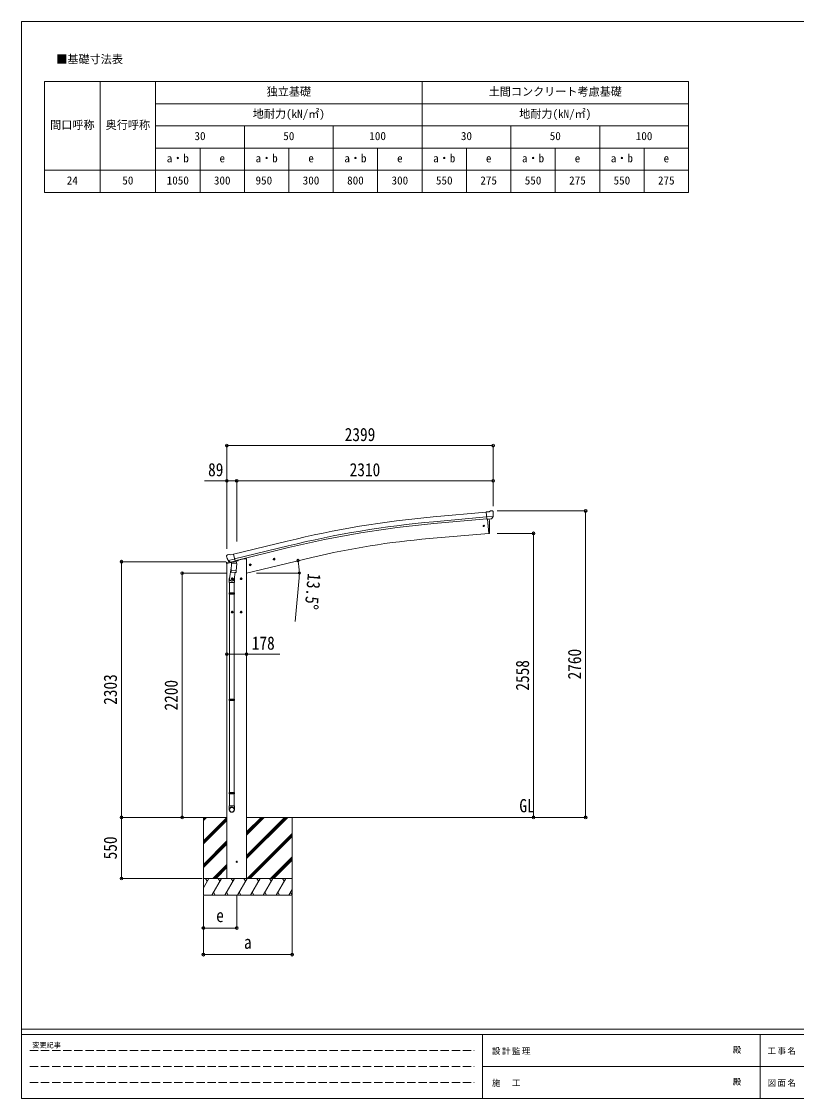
# Model space of a CAD drawing. Units: millimetres at full size, sheet at 1:25, with parts at other scales. Extents: x -6988 to 7066, y -4877 to 4823.
# Drawn here: x -6988 to -8, y -4877 to 4823 of the extents above; entities that cross this region are included whole.
import ezdxf
from ezdxf.enums import TextEntityAlignment as Align

# ---------------------------------------------------------------- set-up
doc = ezdxf.new("R2010")
doc.units = ezdxf.units.MM
doc.header["$LTSCALE"] = 25
doc.header["$PDMODE"] = 32
doc.header["$PDSIZE"] = 25
doc.linetypes.add('DASHED3', pattern=[4, 3, -1])
for name, color, linetype, lineweight in [('0-0_0', 7, 'Continuous', 9), ('0-1_本体', 4, 'Continuous', 9), ('0-2_部品', 7, 'Continuous', 9), ('0-A_寸法', 6, 'Continuous', 9), ('1-0_FRAME', 7, 'Continuous', 18), ('F-0_240', 7, 'Continuous', 9)]:
    doc.layers.add(name, color=color, linetype=linetype, lineweight=lineweight)
doc.styles.add('ＭＳ ゴシック', font='')
doc.styles.get('ＭＳ ゴシック').set_extended_font_data('MS Gothic')

msp = doc.modelspace()

# ---------------------------------------------------------------- linework, layer by layer
at = {"layer": '0-0_0', "color": 6}
for p, q in [((-1906.97, -2345.47), (-1906.97, 414.53)), ((-2375.98, 212.53), (-2375.98, -2345.47))]:
    msp.add_line(p, q, dxfattribs=at)
at = {"layer": '0-0_0'}
for p, q in [((-5735.76, -2345.52), (-5138.87, -2345.52)), ((-5349.87, -2372.85), (-5322.49, -2345.47)), ((-5349.87, -2358.71), (-5336.63, -2345.47)), ((-5349.87, -2345.52), (-5349.87, -3045.47)), ((-5349.87, -2556.7), (-5138.87, -2345.7)), ((-5349.87, -2570.84), (-5138.87, -2359.85)), ((-5349.87, -2584.98), (-5138.87, -2373.99)), ((-4960.87, -2716.48), (-4589.85, -2345.47)), ((-4960.87, -2688.2), (-4618.14, -2345.47)), ((-4960.87, -2702.34), (-4604, -2345.47)), ((-4960.87, -2504.35), (-4801.99, -2345.47)), ((-4960.87, -2490.21), (-4816.13, -2345.47)), ((-4960.87, -2476.07), (-4830.27, -2345.47)), ((-4960.87, -2345.52), (-2374.42, -2345.52)), ((-4549.87, -2345.47), (-4549.87, -3045.47)), ((-4956.01, -2895.47), (-4549.87, -2489.33)), ((-4941.87, -2895.47), (-4549.87, -2503.48)), ((-4927.72, -2895.47), (-4549.87, -2517.62)), ((-5349.87, -2768.83), (-5138.87, -2557.83)), ((-5349.87, -2782.97), (-5138.87, -2571.98)), ((-5349.87, -2797.12), (-5138.87, -2586.12)), ((-4743.88, -2895.47), (-4549.87, -2701.47)), ((-4729.73, -2895.47), (-4549.87, -2715.61)), ((-5264.38, -2895.47), (-5138.87, -2769.96)), ((-5250.23, -2895.47), (-5138.87, -2784.11)), ((-5236.09, -2895.47), (-5138.87, -2798.25)), ((-4715.59, -2895.47), (-4549.87, -2729.75)), ((-4549.87, -2895.47), (-5349.87, -2895.47)), ((-5349.87, -2979.3), (-5301.47, -2895.47)), ((-5316.47, -2921.45), (-5331.47, -2895.47)), ((-5272.6, -3045.47), (-5186, -2895.47)), ((-5201, -2921.46), (-5216, -2895.47)), ((-5157.13, -3045.47), (-5070.53, -2895.47)), ((-4960.87, -2895.47), (-5138.87, -2895.47)), ((-5085.53, -2921.45), (-5100.53, -2895.47)), ((-5041.66, -3045.47), (-4955.06, -2895.47)), ((-4970.06, -2921.45), (-4985.06, -2895.47)), ((-4926.19, -3045.47), (-4839.59, -2895.47)), ((-4854.59, -2921.45), (-4869.59, -2895.47)), ((-4810.72, -3045.47), (-4724.12, -2895.47)), ((-4754.12, -2895.47), (-4739.12, -2921.45)), ((-4695.25, -3045.47), (-4608.65, -2895.47)), ((-4623.65, -2921.45), (-4638.65, -2895.47)), ((-4579.78, -3045.47), (-4549.87, -2993.66)), ((-5349.87, -3045.47), (-4549.87, -3045.47)), ((-5257.6, -3019.49), (-5242.6, -3045.47)), ((-5142.13, -3019.49), (-5127.13, -3045.47)), ((-5026.66, -3019.49), (-5011.66, -3045.47)), ((-4911.19, -3019.49), (-4896.19, -3045.47)), ((-4795.72, -3019.49), (-4780.72, -3045.47)), ((-4680.25, -3019.49), (-4665.25, -3045.47)), ((-4564.78, -3019.49), (-4549.87, -3045.32))]:
    msp.add_line(p, q, dxfattribs=at)
msp.add_circle((-5049.87, -2745.47), 5, dxfattribs=at)
at = {"layer": '0-1_本体'}
for p, q in [((-3279.85, 361.08), (-2802.54, 404.4)), ((-3275.94, 318.04), (-2798.83, 361.35)), ((-3274.43, 301.33), (-2797.16, 344.64)), ((-2789.85, 341.47), (-2778.6, 212.86)), ((-2778.6, 212.86), (-3316.54, 165.79)), ((-5079.4, 24.68), (-4596.55, 142.25)), ((-4586.32, 100.26), (-5069.34, -17.24)), ((-5065.39, -33.67), (-4582.35, 83.95)), ((-5138.87, -2895.47), (-5138.87, -58.92)), ((-5036.88, -27.96), (-4984.87, -15.47)), ((-4960.87, -15.47), (-4984.87, -15.47)), ((-4372.77, -4.28), (-4960.87, -145.47)), ((-4960.87, -15.47), (-4960.87, -2895.47))]:
    msp.add_line(p, q, dxfattribs=at)
at = {"layer": '0-1_本体', "color": 6}
msp.add_line((-4960.87, -875.65), (-5138.87, -875.65), dxfattribs=at)
at = {"layer": '0-1_本体'}
for centre, radius, start, end in [((-2465.84, -8607.49), 9005.44, 95.18612, 103.68612), ((-2465.84, -8607.49), 8962.23, 95.18612, 103.68612), ((-2465.84, -8607.49), 8945.44, 95.18612, 103.68612), ((-2670.27, -7212.61), 7406.65, 95.00571, 103.2889)]:
    msp.add_arc(centre, radius, start, end, dxfattribs=at)
at = {"layer": '0-2_部品'}
for p, q in [((-2775.91, 407.83), (-2802.48, 405.51)), ((-2796.82, 340.85), (-2802.48, 405.51)), ((-2775.91, 407.83), (-2764.2, 414.6)), ((-2749.29, 416.18), (-2762.96, 414.99)), ((-2740.16, 410.43), (-2745.64, 415.03)), ((-2739.09, 408.39), (-2738.98, 407.05)), ((-2739.62, 365.54), (-2798.53, 360.39)), ((-2786.86, 341.72), (-2796.82, 340.85)), ((-2778.8, 215.14), (-2789.85, 341.47)), ((-2753.26, 344.66), (-2760.96, 343.98)), ((-2750.87, 346.06), (-2739.93, 364.99)), ((-2778.56, 212.37), (-2778.8, 215.14)), ((-2775.95, 212.76), (-2778.56, 212.37)), ((-5140.69, 8.07), (-5140.42, 6.92)), ((-5136.47, 16.65), (-5140.33, 10.35)), ((-5133.38, 18.9), (-5120.19, 22.06)), ((-5105.64, 19.39), (-5118.9, 22.08)), ((-5105.64, 19.39), (-5079.7, 25.61)), ((-5141.43, -59.53), (-5099.73, -49.52)), ((-5141.43, -52.64), (-5141.43, -59.53)), ((-5113.74, -43.63), (-5139.13, -49.72)), ((-5126.64, -32.23), (-5069.13, -18.43)), ((-5109.79, -47.14), (-5126.16, -32.65)), ((-5098.28, -96.31), (-5114.19, -192.48)), ((-5107.08, -47.71), (-5099.56, -45.91)), ((-5106.33, -47.25), (-5104.8, -46.88)), ((-5104.8, -46.88), (-5068.09, -38.07)), ((-5102.96, -47.11), (-5103.01, -47.85)), ((-5102.25, -48.89), (-5076.44, -55.33)), ((-5095.34, -54.24), (-5100.01, -121.08)), ((-5049.65, -57.43), (-5095.34, -54.24)), ((-5093.56, -51.06), (-5093.79, -54.35)), ((-5074.04, -39.9), (-5075.06, -54.5)), ((-5068.09, -38.07), (-5066.56, -37.7)), ((-5065.01, -35.6), (-5064.06, -35.67)), ((-5064.06, -35.67), (-5050.75, -50.98)), ((-5060.12, -40.01), (-5040.71, -35.35)), ((-5054.32, -124.27), (-5049.65, -57.43)), ((-5050.75, -50.98), (-5051.19, -57.33)), ((-5036.88, -26.72), (-5036.88, -30.49)), ((-4937.3, -73.07), (-4917.85, -68.4)), ((-4932.74, -65.29), (-4934.87, -72.49)), ((-4925.44, -63.54), (-4932.74, -65.29)), ((-4925.24, -80.46), (-4929.91, -61.01)), ((-4920.27, -68.98), (-4925.44, -63.54)), ((-4922.41, -76.18), (-4920.27, -68.98)), ((-4723.36, -21.71), (-4703.91, -17.04)), ((-4718.8, -13.93), (-4720.94, -21.13)), ((-4711.51, -12.18), (-4718.8, -13.93)), ((-4711.3, -29.1), (-4715.97, -9.65)), ((-4706.34, -17.62), (-4711.51, -12.18)), ((-4708.47, -24.82), (-4706.34, -17.62)), ((-5100.87, -133.54), (-5100, -121.08)), ((-5100.47, -134.9), (-5100.48, -134.9)), ((-5054.32, -124.27), (-5100.01, -121.08)), ((-5099.03, -135.68), (-5057.33, -138.6)), ((-5089.87, -188.21), (-5096.37, -191.96)), ((-5096.37, -191.96), (-5096.37, -199.47)), ((-5089.87, -205.71), (-5089.87, -185.71)), ((-5083.37, -191.96), (-5089.87, -188.21)), ((-5062.76, -138.22), (-5073.49, -201.8)), ((-5054.33, -124.27), (-5055.22, -136.97)), ((-5009.87, -188.21), (-5016.37, -191.96)), ((-5016.37, -191.96), (-5016.37, -199.47)), ((-5009.87, -205.71), (-5009.87, -185.71)), ((-5003.37, -191.96), (-5009.87, -188.21)), ((-5116.34, -229.64), (-5116.34, -195.29)), ((-5070.34, -229.64), (-5116.34, -229.64)), ((-5114.34, -229.64), (-5114.34, -323.64)), ((-5079.87, -195.71), (-5099.87, -195.71)), ((-5096.37, -199.47), (-5089.87, -203.22)), ((-5072.34, -229.64), (-5072.34, -323.64)), ((-5070.34, -194.99), (-5070.34, -229.64)), ((-4999.87, -195.71), (-5019.87, -195.71)), ((-5016.37, -199.47), (-5009.87, -203.22)), ((-5116.34, -325.64), (-5115.34, -323.64)), ((-5070.34, -325.64), (-5116.34, -325.64)), ((-5070.34, -333.64), (-5116.34, -333.64)), ((-5071.34, -323.64), (-5115.34, -323.64)), ((-5071.34, -335.64), (-5115.34, -335.64)), ((-5114.34, -335.64), (-5114.34, -1279.83)), ((-5072.34, -335.64), (-5072.34, -1279.83)), ((-5070.34, -325.64), (-5071.34, -323.64)), ((-5070.34, -333.64), (-5071.34, -335.64)), ((-5070.34, -325.64), (-5070.34, -333.64)), ((-5079.87, -495.71), (-5099.87, -495.71)), ((-5089.87, -488.21), (-5096.37, -491.96)), ((-5096.37, -491.96), (-5096.37, -499.47)), ((-5096.37, -499.47), (-5089.87, -503.22)), ((-5089.87, -505.71), (-5089.87, -485.71)), ((-5083.37, -491.96), (-5089.87, -488.21)), ((-4999.87, -495.71), (-5019.87, -495.71)), ((-5009.87, -488.21), (-5016.37, -491.96)), ((-5016.37, -491.96), (-5016.37, -499.47)), ((-5016.37, -499.47), (-5009.87, -503.22)), ((-5009.87, -505.71), (-5009.87, -485.71)), ((-5003.37, -491.96), (-5009.87, -488.21)), ((-5116.34, -1281.83), (-5115.34, -1279.83)), ((-5070.34, -1281.83), (-5116.34, -1281.83)), ((-5070.34, -1289.83), (-5116.34, -1289.83)), ((-5071.34, -1279.83), (-5115.34, -1279.83)), ((-5071.34, -1291.83), (-5115.34, -1291.83)), ((-5114.34, -1291.83), (-5114.34, -2120.02)), ((-5072.34, -1291.83), (-5072.34, -2120.02)), ((-5070.34, -1281.83), (-5071.34, -1279.83)), ((-5070.34, -1289.83), (-5071.34, -1291.83)), ((-5070.34, -1281.83), (-5070.34, -1289.83)), ((-5116.34, -2122.02), (-5115.34, -2120.02)), ((-5070.34, -2122.02), (-5116.34, -2122.02)), ((-5070.34, -2130.02), (-5116.34, -2130.02)), ((-5071.34, -2120.02), (-5115.34, -2120.02)), ((-5071.34, -2132.02), (-5115.34, -2132.02)), ((-5114.34, -2132.02), (-5114.34, -2242.02)), ((-5072.34, -2132.02), (-5072.34, -2242.02)), ((-5070.34, -2122.02), (-5071.34, -2120.02)), ((-5070.34, -2130.02), (-5071.34, -2132.02)), ((-5070.34, -2122.02), (-5070.34, -2130.02)), ((-5116.34, -2276.16), (-5116.34, -2242.02)), ((-5070.34, -2242.02), (-5116.34, -2242.02)), ((-5070.34, -2276.16), (-5070.34, -2242.02))]:
    msp.add_line(p, q, dxfattribs=at)
for points in [[(-2786.86, 341.72), (-2786.59, 341.65), (-2761.22, 343.87), (-2760.96, 343.98)], [(-2773.4, 215.59), (-2772.56, 241.22), (-2772.37, 267.72), (-2772.84, 294.2), (-2773.98, 320.68), (-2775.48, 342.63)], [(-2739.54, 366.18), (-2739.83, 365.19), (-2739.93, 364.99)], [(-5074.28, -39.84), (-5064.55, -37.5), (-5079.7, 25.61)], [(-5126.91, -31.66), (-5126.32, -32.5), (-5126.16, -32.65)], [(-5074.28, -39.84), (-5074.51, -39.99), (-5099.28, -45.93), (-5099.56, -45.91)], [(-4934.87, -72.49), (-4929.7, -77.93), (-4922.41, -76.18)], [(-4720.94, -21.13), (-4715.77, -26.57), (-4708.47, -24.82)], [(-5089.87, -203.22), (-5083.37, -199.47), (-5083.37, -191.96)], [(-5009.87, -203.22), (-5003.37, -199.47), (-5003.37, -191.96)], [(-5116.34, -325.64), (-5116.34, -333.64), (-5115.34, -335.64)], [(-5089.87, -503.22), (-5083.37, -499.47), (-5083.37, -491.96)], [(-5009.87, -503.22), (-5003.37, -499.47), (-5003.37, -491.96)], [(-5116.34, -1281.83), (-5116.34, -1289.83), (-5115.34, -1291.83)], [(-5116.34, -2122.02), (-5116.34, -2130.02), (-5115.34, -2132.02)]]:
    msp.add_lwpolyline(points, dxfattribs=at)
for centre, radius in [((-2824.71, 279.99), 6.5), ((-4927.57, -70.73), 8.5), ((-4927.57, -70.73), 7.7), ((-4927.57, -70.73), 6.5), ((-4713.64, -19.37), 8.5), ((-4713.64, -19.37), 7.7), ((-4713.64, -19.37), 6.5), ((-5089.87, -195.71), 8.5), ((-5089.87, -195.71), 7.7), ((-5089.87, -195.71), 6.5), ((-5009.87, -195.71), 8.5), ((-5009.87, -195.71), 7.7), ((-5009.87, -195.71), 6.5), ((-5089.87, -495.71), 8.5), ((-5089.87, -495.71), 7.7), ((-5089.87, -495.71), 6.5), ((-5009.87, -495.71), 8.5), ((-5009.87, -495.71), 7.7), ((-5009.87, -495.71), 6.5)]:
    msp.add_circle(centre, radius, dxfattribs=at)
at = {"layer": '0-2_部品', "color": 4}
msp.add_circle((-5049.87, -2745.47), 4.5, dxfattribs=at)
at = {"layer": '0-2_部品'}
for centre, radius, start, end in [((-2762.7, 412), 3, 95, 120), ((-2748.86, 411.2), 5, 50.00648, 94.99352), ((-2940.6, 389.41), 202.4, 353.4085, 5), ((-2776.39, 215.73), 3, 278.50322, 357.46219), ((-4943.61, 54.17), 202.4, 193.5, 205.09125), ((-5132.21, 14.04), 5, 103.5, 148.5), ((-5119.49, 19.15), 3, 78.5, 103.5), ((-5138.43, -52.64), 3, 103.5, 180), ((-5106.44, -46.76), 0.5, 248.23754, 283.5), ((-5103.46, -47.08), 0.5, 356, 103.5), ((-5102.01, -47.92), 1, 176, 256), ((-5076.09, -54.36), 1.03, 250.03897, 351.96569), ((-5073.44, -39.98), 0.604, 100.59842, 172.20595), ((-5066.68, -37.22), 0.5, 283.5, 318.76246), ((-5041.88, -30.49), 5, 283.5, 0), ((-5086.34, -195.29), 30, 177.45142, 180), ((-5098.93, -133.72), 1.95, 175.04017, 217.47766), ((-5098.89, -133.69), 2, 217.40962, 266), ((-5057.19, -136.6), 2, 266, 349.46843)]:
    msp.add_arc(centre, radius, start, end, dxfattribs=at)
for centre, major_axis, ratio, start_param, end_param in [((-2734.77, 412.44), (-15.35, 3.44), 0.101033, 5.9751426, 5.9753737), ((-2742.09, 408.13), (2.71, -1.31), 0.997474, 0.5366567, 1.3225652), ((-2753.52, 347.65), (1.62, -2.54), 0.997631, 5.8041905, 5.8929484), ((-2753.59, 347.76), (-3.5, 2.17), 0.650902, 2.1145521, 2.1873627), ((-2753.47, 347.56), (1.62, -2.54), 0.997631, 5.965759, 6.7621801), ((-5137.77, 8.79), (-1.57, -2.57), 0.99628, 4.712389, 5.4996506), ((-5107.8, -44.89), (-0.73, -2.92), 0.997631, 5.8041905, 6.6006116), ((-5107.74, -44.66), (2.63, 3.16), 0.650902, 4.0958226, 4.1686332), ((-5107.77, -44.79), (-0.73, -2.92), 0.997631, 0.3902369, 0.4789948), ((-5093.34, -194.99), (23, 0), 0.996195, 2.5560258, 6.5663028), ((-5093.34, -194.99), (21, 0), 0.996195, 2.9349147, 5.9512394), ((-5093.34, -2274.42), (-23, 0), 0.996195, 3.1415927, 6.2831853), ((-5093.34, -2276.16), (-23, 0), 0.996195, 3.1415927, 6.2831853), ((-5093.34, -2276.16), (0, -23.43), 0.981806, 4.712389, 7.8539816)]:
    msp.add_ellipse(centre, major_axis=major_axis, ratio=ratio, start_param=start_param, end_param=end_param, dxfattribs=at)
msp.add_ellipse((-5093.34, -2276.16), major_axis=(21, 0), ratio=0.996195, dxfattribs=at)
at = {"layer": '0-A_寸法'}
for p, q in [((-5138.87, 1002.89), (-2739.87, 1002.89)), ((-2739.87, 1002.89), (-2739.87, 686.27)), ((-5138.87, 686.27), (-5138.87, 74.04)), ((-5138.87, 686.27), (-5049.87, 686.27)), ((-5049.87, 686.27), (-5049.87, 138.41)), ((-5049.87, 686.27), (-2739.87, 686.27)), ((-2739.87, 686.27), (-2739.87, 457.26)), ((-1906.97, 414.53), (-2704.81, 414.53)), ((-2375.98, 212.53), (-2704.81, 212.53)), ((-6088.44, -2345.47), (-6088.44, -42.47)), ((-6088.44, -42.47), (-5143.36, -42.47)), ((-5540.47, -2345.47), (-5540.47, -145.47)), ((-5540.47, -145.47), (-5143.36, -145.47)), ((-4871.37, -145.47), (-4484.51, -145.47)), ((-4487.37, -187.93), (-4521.73, -580.43)), ((-4960.87, -875.65), (-4660.87, -875.65)), ((-6088.44, -2345.47), (-5360.33, -2345.47)), ((-6088.44, -2895.47), (-6088.44, -2345.47)), ((-2375.98, -2345.47), (-2704.81, -2345.47)), ((-1906.97, -2345.47), (-2375.98, -2345.47)), ((-6088.44, -2895.47), (-5360.33, -2895.47)), ((-5350.12, -3581.84), (-5350.12, -3052.89)), ((-5350.12, -3341.86), (-5350.12, -3052.89)), ((-5049.87, -3341.86), (-5049.87, -3052.89)), ((-4550.12, -3581.84), (-4550.12, -3052.89)), ((-5049.87, -3341.86), (-5350.12, -3341.86)), ((-5350.12, -3581.84), (-4550.12, -3581.84))]:
    msp.add_line(p, q, dxfattribs=at)
msp.add_lwpolyline([(-5138.87, 1002.89), (-5138.87, 686.27), (-5338.87, 686.27)], dxfattribs=at)
for centre in [(-4498.97, -31.82), (-4485.51, -145.47)]:
    msp.add_circle(centre, 10.62, dxfattribs=at)
for start, end in [(0, 13.5), (354.99678, 0)]:
    msp.add_arc((-4972.37, -145.47), 486.86, start, end, dxfattribs=at)
for p in [(-5138.87, 1002.89), (-2739.87, 1002.89), (-5138.87, 686.27), (-5049.87, 686.27), (-2739.87, 686.27), (-1906.97, 414.53), (-2375.98, 212.53), (-6088.44, -42.47), (-5540.47, -145.47), (-5138.87, -875.65), (-4960.87, -875.65), (-6088.44, -2345.47), (-5540.47, -2345.47), (-2375.98, -2345.47), (-1906.97, -2345.47), (-6088.44, -2895.47), (-5350.12, -3341.86), (-5049.87, -3341.86), (-5350.12, -3581.84), (-4550.12, -3581.84)]:
    msp.add_point(p, dxfattribs=at)
at = {"layer": '1-0_FRAME'}
for p, q in [((-6780.11, 4282.85), (-980.11, 4282.85)), ((-6780.11, 4282.85), (-6780.11, 3282.85)), ((-6280.11, 4282.85), (-6280.11, 3282.85)), ((-3380.11, 4282.85), (-3380.11, 3282.85)), ((-5780.11, 4082.85), (-980.11, 4082.85)), ((-5780.11, 3882.85), (-980.11, 3882.85)), ((-2580.11, 3882.85), (-2580.11, 3282.85)), ((-5780.11, 3682.85), (-980.11, 3682.85)), ((-2180.11, 3682.85), (-2180.11, 3282.85)), ((-1380.11, 3682.85), (-1380.11, 3282.85))]:
    msp.add_line(p, q, dxfattribs=at)
for points in [[(-5780.11, 4282.85), (-5780.11, 4082.85), (-5780.11, 3482.85), (-5780.11, 3282.85)], [(-980.11, 4282.85), (-980.11, 3682.85), (-980.11, 3282.85)], [(-4980.11, 3882.85), (-4980.11, 3682.85), (-4980.11, 3282.85)], [(-4180.11, 3882.85), (-4180.11, 3682.85), (-4180.11, 3282.85)], [(-1780.11, 3882.85), (-1780.11, 3482.85), (-1780.11, 3282.85)], [(-5380.11, 3682.85), (-5380.11, 3482.85), (-5380.11, 3282.85)], [(-4580.11, 3682.85), (-4580.11, 3482.85), (-4580.11, 3282.85)], [(-3780.11, 3682.85), (-3780.11, 3482.85), (-3780.11, 3282.85)], [(-2980.11, 3682.85), (-2980.11, 3482.85), (-2980.11, 3282.85)], [(-6780.11, 3482.85), (-5780.11, 3482.85), (-980.11, 3482.85)], [(-6780.11, 3282.85), (-6280.11, 3282.85), (-3380.11, 3282.85), (-1780.11, 3282.85), (-980.11, 3282.85)]]:
    msp.add_lwpolyline(points, dxfattribs=at)
at = {"layer": 'F-0_240', "color": 5}
for p, q in [((-6987.88, 4822.79), (-6987.88, -4877.21)), ((-6987.88, 4822.79), (6712.12, 4822.79)), ((-6987.88, -4252.21), (6712.12, -4252.21)), ((-6987.88, -4302.21), (4489.82, -4302.21)), ((-2835.18, -4302.21), (-2835.18, -4877.21)), ((-335.18, -4302.21), (-335.18, -4877.21)), ((-2835.18, -4589.71), (2289.82, -4589.71)), ((-6987.88, -4877.21), (6712.12, -4877.21))]:
    msp.add_line(p, q, dxfattribs=at)
at = {"layer": 'F-0_240', "color": 4, "linetype": 'DASHED3'}
for p, q in [((-6912.88, -4445.96), (-2910.18, -4445.96)), ((-6912.88, -4589.71), (-2910.18, -4589.71)), ((-6912.88, -4733.46), (-2910.18, -4733.46))]:
    msp.add_line(p, q, dxfattribs=at)

# ---------------------------------------------------------------- texts
at = {"layer": '0-0_0', "style": 'ＭＳ ゴシック', "width": 0.85}
msp.add_text('GL', height=119.1, dxfattribs=at).set_placement((-2503.81, -2335.41), align=Align.BOTTOM_LEFT)
at = {"layer": '0-A_寸法', "color": 7, "style": 'ＭＳ ゴシック', "width": 0.85}
for s, p in [('2399', (-4076.87, 1007.89)), ('89', (-5307.62, 691.27)), ('2310', (-4032.37, 691.27)), ('178', (-4913.99, -870.65)), ('e', (-5234.49, -3324.36)), ('a', (-4984.49, -3564.34))]:
    msp.add_text(s, height=119.1, dxfattribs=at).set_placement(p, align=Align.BOTTOM_LEFT)
for s, rotation, p in [('13.5°', 264.997, (-4444.3, -140.26)), ('2760', 90, (-1911.97, -1102.97)), ('2558', 90, (-2380.98, -1203.97)), ('2303', 90, (-6093.44, -1331.47)), ('2200', 90, (-5545.47, -1382.97)), ('550', 90, (-6093.44, -2723.6))]:
    msp.add_text(s, height=119.1, rotation=rotation, dxfattribs=at).set_placement(p, align=Align.BOTTOM_LEFT)
at = {"layer": '1-0_FRAME', "style": 'ＭＳ ゴシック'}
for s, p in [('■基礎寸法表', (-6674.81, 4424.28)), ('独立基礎', (-4780.11, 4132.85)), ('土間コンクリート考慮基礎', (-2780.11, 4132.85)), ('地耐力(kN/㎡)', (-4905.11, 3932.85)), ('地耐力(kN/㎡)', (-2505.11, 3932.85)), ('間口呼称', (-6730.11, 3832.85)), ('奥行呼称', (-6230.11, 3832.85)), ('30', (-5430.11, 3732.85)), ('50', (-4630.11, 3732.85)), ('100', (-3855.11, 3732.85)), ('30', (-3030.11, 3732.85)), ('50', (-2230.11, 3732.85)), ('100', (-1455.11, 3732.85)), ('a・b', (-5680.11, 3532.85)), ('e', (-5205.11, 3532.85)), ('a・b', (-4880.11, 3532.85)), ('e', (-4405.11, 3532.85)), ('a・b', (-4080.11, 3532.85)), ('e', (-3605.11, 3532.85)), ('a・b', (-3280.11, 3532.85)), ('e', (-2805.11, 3532.85)), ('a・b', (-2480.11, 3532.85)), ('e', (-2005.11, 3532.85)), ('a・b', (-1680.11, 3532.85)), ('e', (-1205.11, 3532.85)), ('24', (-6580.11, 3332.85)), ('50', (-6080.11, 3332.85)), ('1050', (-5680.11, 3332.85)), ('300', (-5255.11, 3332.85)), ('950', (-4880.11, 3332.85)), ('300', (-4455.11, 3332.85)), ('800', (-4055.11, 3332.85)), ('300', (-3655.11, 3332.85)), ('550', (-3255.11, 3332.85)), ('275', (-2855.11, 3332.85)), ('550', (-2455.11, 3332.85)), ('275', (-2055.11, 3332.85)), ('550', (-1655.11, 3332.85)), ('275', (-1255.11, 3332.85))]:
    msp.add_text(s, height=73.31, dxfattribs=at).set_placement(p, align=Align.BOTTOM_LEFT)
at = {"layer": 'F-0_240', "style": 'ＭＳ ゴシック'}
for s, height, p in [('変更記事', 45.82, (-6890.19, -4433.46)), ('殿', 54.99, (-581.6, -4483.46)), ('殿', 54.99, (-581.6, -4770.96))]:
    msp.add_text(s, height=height, dxfattribs=at).set_placement(p, align=Align.BOTTOM_LEFT)
at = {"layer": 'F-0_240', "char_height": 54.99, "attachment_point": 7, "style": 'ＭＳ ゴシック'}
for s, insert in [('\\T1.17;設計監理', (-2750.74, -4483.46)), ('\\T1.17;工事名', (-269.26, -4483.46)), ('\\T1.17;施\u3000工', (-2750.74, -4770.96)), ('\\T1.17;図面名', (-269.26, -4770.96))]:
    msp.add_mtext(s, dxfattribs=dict(at, insert=insert))

doc.saveas('drawing.dxf')
